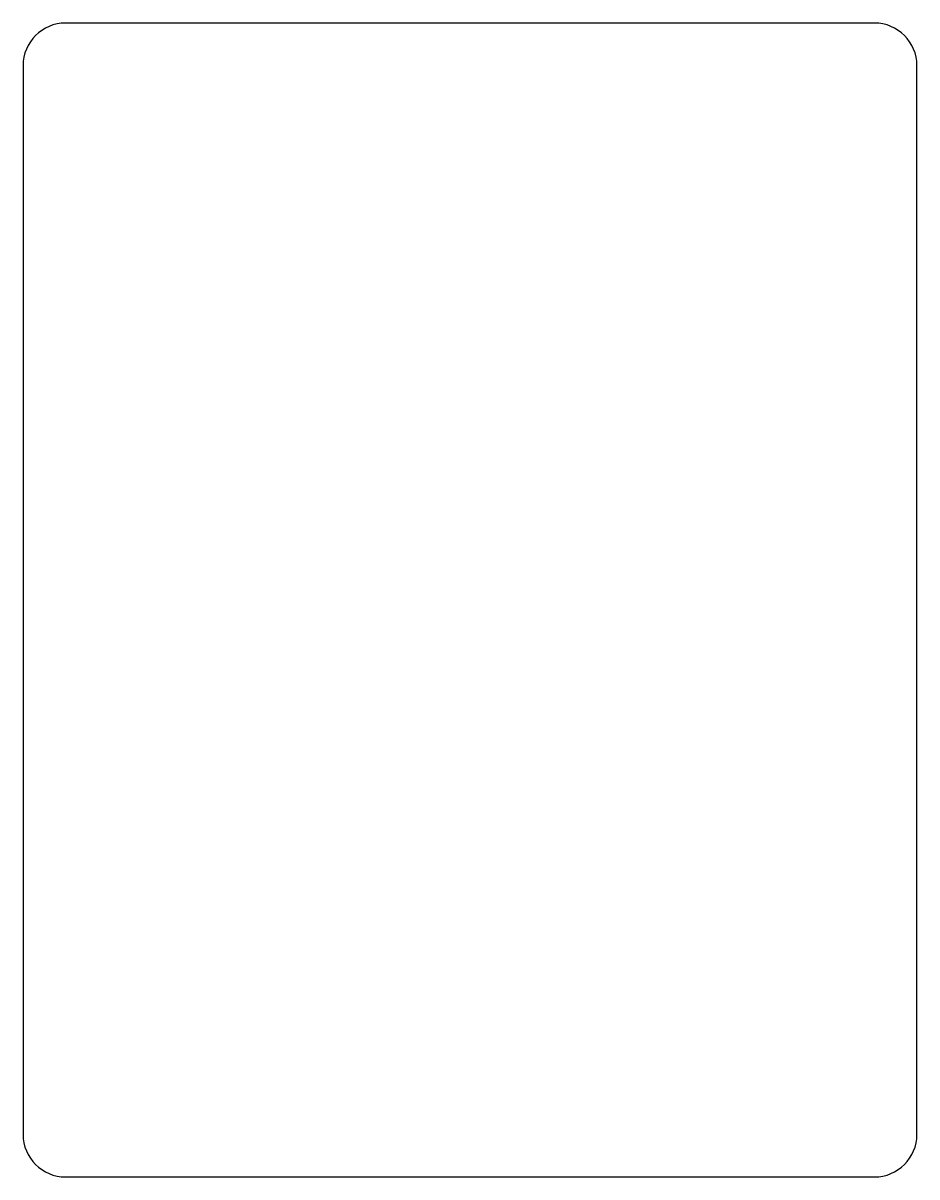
# Model space of a CAD drawing. Header units: millimetres. Extents: x 0 to 105, y 0 to 136.
import ezdxf

# ---------------------------------------------------------------- set-up
doc = ezdxf.new("R2010")
doc.units = ezdxf.units.MM
doc.layers.add('Sketch', color=7, linetype='CONTINUOUS')

msp = doc.modelspace()

# ---------------------------------------------------------------- linework, layer by layer
at = {"layer": 'Sketch'}
for p, q in [((100, 135.5), (5, 135.5)), ((0, 130.5), (0, 5)), ((105, 5), (105, 130.5)), ((5, 0), (100, 0))]:
    msp.add_line(p, q, dxfattribs=at)
for centre, start, end in [((5, 130.5), 90, 180), ((100, 130.5), 0, 90), ((5, 5), 180, -90), ((100, 5), -90, 0)]:
    msp.add_arc(centre, 5, start, end, dxfattribs=at)

doc.saveas('drawing.dxf')
